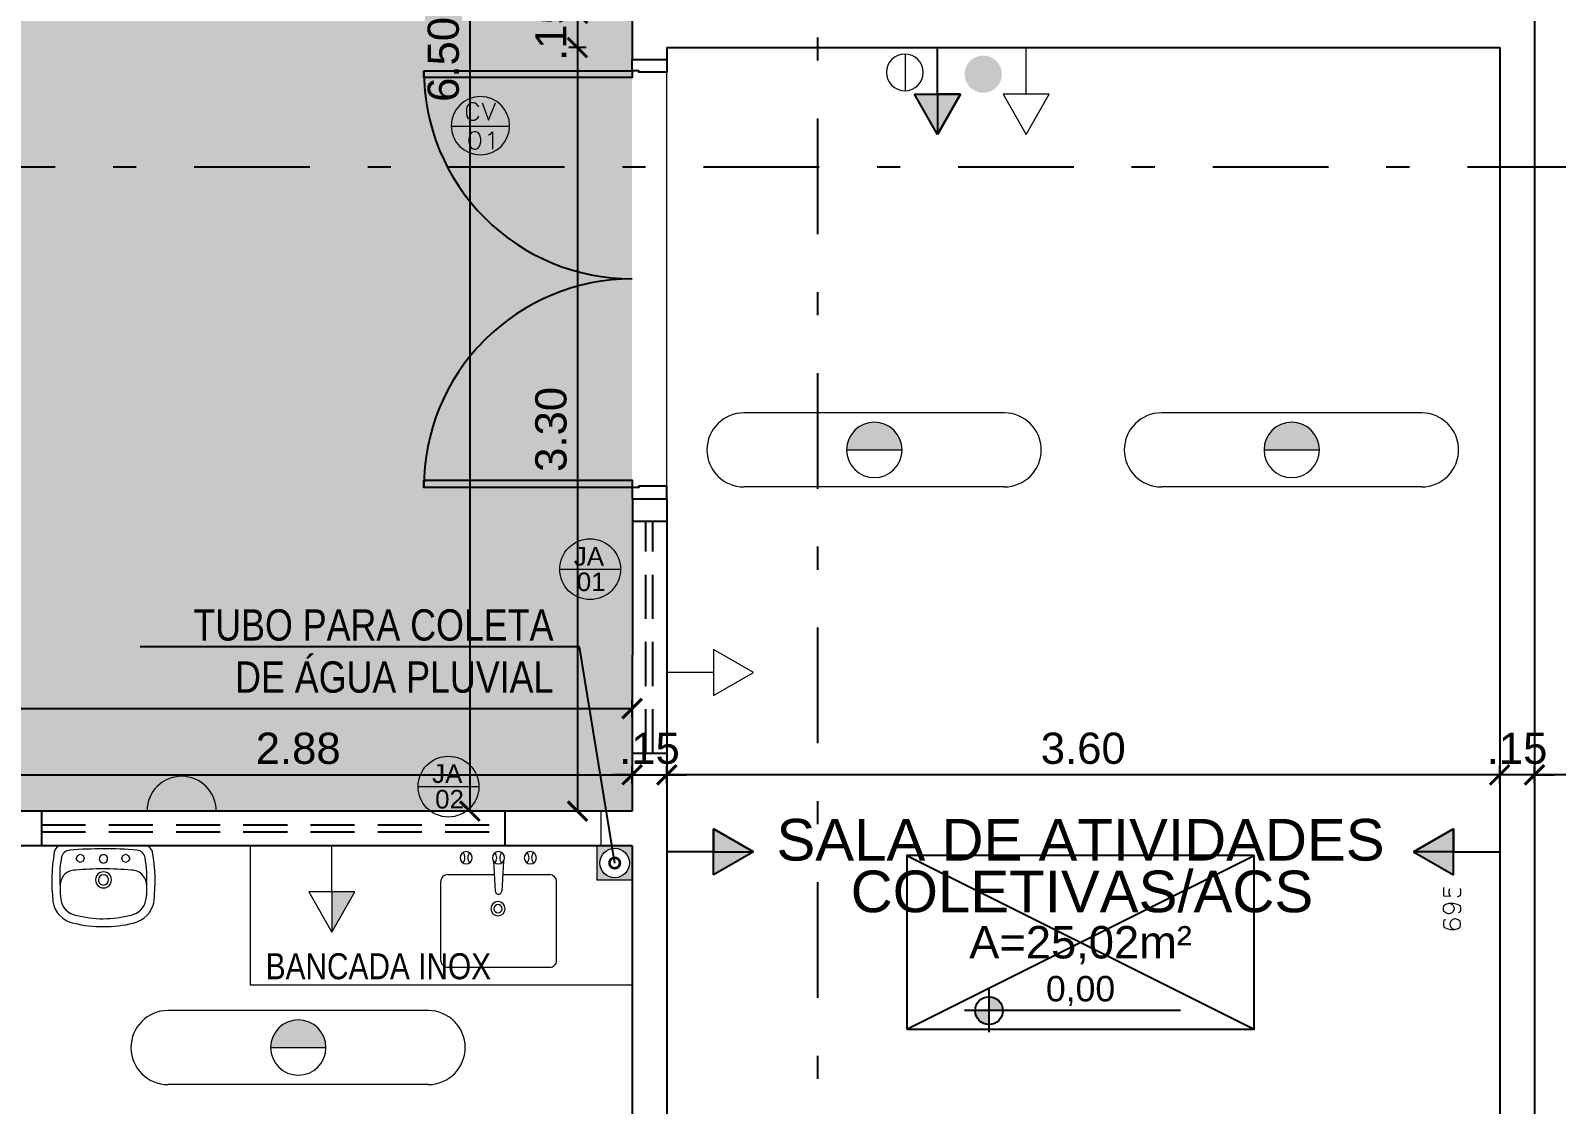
# Model space of a CAD drawing. Header units: inches. Extents: x 44782 to 44933, y 6798 to 6838.
# Drawn here: x 44802.61 to 44809.21, y 6823.21 to 6827.86 of the extents above; entities that cross this region are included whole.
import ezdxf
from ezdxf import colors
from ezdxf.entities.mleader import LeaderData, LeaderLine
from ezdxf.enums import TextEntityAlignment as Align
from ezdxf.math import Vec2, Vec3

# ---------------------------------------------------------------- set-up
doc = ezdxf.new("R2010")
doc.units = ezdxf.units.IN
doc.header["$MEASUREMENT"] = 0
doc.linetypes.add('DASHDOT', pattern=[1, 0.5, -0.25, 0, -0.25])
doc.linetypes.add('HIDDEN', pattern=[9.525, 6.35, -3.175])
doc.layers.get('Defpoints').update_dxf_attribs({"color": 250})
for name, color, linetype, lineweight in [('at_Entity', 7, 'Continuous', 9), ('at_Text', 7, 'Continuous', 9), ('at_Text @ 75', 7, 'Continuous', 9)]:
    doc.layers.add(name, color=color, linetype=linetype, lineweight=lineweight)
for name, color, linetype in [('BASCULANTE', 1, 'Continuous'), ('H. PAVER CINZA 1', 252, 'Continuous'), ('LAMPADAS', 5, 'Continuous'), ('Layout_Equipamentos', 7, 'Continuous'), ('linha de corte', 1, 'Continuous'), ('LOUÇAS', 7, 'Continuous'), ('PAREDES', 4, 'Continuous'), ('ponto de lógica', 7, 'Continuous'), ('PONTO DENTISTA', 7, 'Continuous'), ('PORTAS', 2, 'Continuous'), ('TEXTO01', 7, 'Continuous'), ('TEXTO02', 3, 'Continuous'), ('TEXTO03', 2, 'Continuous'), ('TUBO DE COLETA', 7, 'Continuous')]:
    doc.layers.add(name, color=color, linetype=linetype)
doc.layers.add('TOMADAS', color=150, linetype='Continuous', true_color=0x007fff)
doc.styles.add('0.15 - Texto Mínimo', font='ARIALN.TTF', dxfattribs={"height": 0.0015})
doc.styles.add('ARIAL', font='ARIALN.TTF', dxfattribs={"height": 0.18})
doc.styles.add('Fonte 02', font='ARIALUNI.TTF')
doc.styles.add('FONTE01', font='swissi.ttf')
doc.styles.add('Fonte02', font='arial.ttf')
doc.styles.add('TEXTO1', font='swissko.ttf', dxfattribs={"width": 0.6, "height": 0.1})
doc.dimstyles.new('Esc 1-75', dxfattribs={"dimscale": 0.75, "dimtxt": 0.18, "dimasz": 0.1125, "dimexe": 0.05, "dimexo": 0.05, "dimgap": 0.06, "dimtad": 1, "dimzin": 4, "dimdsep": 46, "dimtxsty": 'Fonte 02', "dimblk": 'ARCHTICK', "dimcen": 0, "dimclrd": 250, "dimclre": 250, "dimadec": 0, "dimazin": 1, "dimtfac": 1, "dimtix": 1, "dimtmove": 1, "dimatfit": 3, "dimldrblk": 'ARCHTICK', "dimfxl": 0, "dimarcsym": 0})

# ---------------------------------------------------------------- blocks, each defined once
blk = doc.blocks.new('A$C2B7D2525')
at = {"layer": 'at_Entity', "true_color": 0x007fff}
h = blk.add_hatch(color=150, dxfattribs=at)
h.dxf.hatch_style = 1
h.paths.add_polyline_path([(0.723, 0.2795, 0.414214), (0.6034, 0.1599, 0.002212), (0.6034, 0.1588), (0.8427, 0.1588, 0.002212), (0.8427, 0.1599, 0.414214)])
at = {"layer": 'at_Entity', "color": 150, "true_color": 0x007fff}
for p, q in [((1.2852, 0.3197), (0.1609, 0.3197)), ((0.7241, 0.1588), (0.6034, 0.1588)), ((0.8427, 0.1588), (0.6034, 0.1588)), ((0.8427, 0.1588), (0.7241, 0.1588)), ((0.8427, 0.1588), (0.7241, 0.1588)), ((1.2852, 0), (0.1609, 0))]:
    blk.add_line(p, q, dxfattribs=at)
for centre, radius, start, end in [((0.1599, 0.1599), 0.1599, 90, 180), ((0.723, 0.1599), 0.1196, 90, 180), ((0.723, 0.1599), 0.1196, 360, 90), ((1.2841, 0.1599), 0.1599, 0.00268, 90), ((0.1599, 0.1599), 0.1599, 180, 270), ((0.723, 0.1599), 0.1196, 180, 270), ((0.723, 0.1599), 0.1196, 270, 0), ((1.2841, 0.1599), 0.1599, 270.00537, 0.00268)]:
    blk.add_arc(centre, radius, start, end, dxfattribs=at)
blk = doc.blocks.new('Leg_Ambiente05_50')
at = {"layer": 'TEXTO01', "linetype": 'Continuous', "ltscale": 0.0001}
h = blk.add_hatch(color=256, dxfattribs=at)
h.paths.add_polyline_path([(-0.2635, -0.157), (-0.2635, -0.1969), (-0.2235, -0.1969, 0.414214)])
h.paths.add_polyline_path([(-0.2635, -0.1969), (-0.3034, -0.1969, 0.414214), (-0.2635, -0.2368)])
at = {"layer": 'Defpoints'}
for p, q in [((-0.5, -0.25), (0.5, 0.25)), ((-0.5, 0.25), (0.5, -0.25))]:
    blk.add_line(p, q, dxfattribs=at)
blk.add_lwpolyline([(-0.5, -0.25), (0.5, -0.25), (0.5, 0.25), (-0.5, 0.25)], close=True, dxfattribs=at)
at = {"layer": 'TEXTO01', "linetype": 'Continuous', "ltscale": 0.0001}
for p, q in [((-0.2635, -0.2589), (-0.2635, -0.1349)), ((0.2874, -0.1969), (-0.3344, -0.1969))]:
    blk.add_line(p, q, dxfattribs=at)
blk.add_circle((-0.2635, -0.1969), 0.0399, dxfattribs=at)
at = {"layer": 'TEXTO01', "style": 'FONTE01'}
blk.add_attdef('NÍVEL', text='', height=0.08, dxfattribs=at).set_placement((0, -0.1338), align=Align.MIDDLE_CENTER)
at = {"layer": 'TEXTO02', "style": 'Fonte02'}
blk.add_attdef('ÁREA', text='', height=0.1, dxfattribs=at).set_placement((0, 0.0311), align=Align.MIDDLE_CENTER)
at = {"layer": 'TEXTO03', "style": 'Fonte02'}
for tag, p in [('AMB1', (0.0037, 0.5301)), ('AMB1', (0, 0.3711)), ('AMB2', (0, 0.2036))]:
    blk.add_attdef(tag, text='', height=0.12, dxfattribs=at).set_placement(p, align=Align.MIDDLE_CENTER)
blk = doc.blocks.new('A$C451A73E5')
at = {"layer": 'PORTAS'}
for points in [[(0, 1.8505), (0.8998, 1.8505), (0.8998, 1.8208), (0, 1.8208)], [(0, 0.0805), (0.8998, 0.0805), (0.8998, 0.0487), (0, 0.0487)]]:
    blk.add_lwpolyline(points, close=True, dxfattribs=at)
for points in [[(0.8998, 1.8505), (0.8998, 1.8992), (1.0502, 1.8992), (1.0502, 1.8441), (0.9295, 1.8441), (0.9295, 1.8505), (0.8998, 1.8505)], [(0.8998, 0.0487), (0.8998, 0), (1.0502, 0), (1.0502, 0.055), (0.9295, 0.055), (0.9295, 0.0487), (0.8998, 0.0487)]]:
    blk.add_lwpolyline(points, dxfattribs=at)
for centre, start, end in [((0.8998, 1.8505), 179.99997, 270.00008), ((0.8998, 0.0508), 89.99992, 180.00003)]:
    blk.add_arc(centre, 0.8998, start, end, dxfattribs=at)
blk = doc.blocks.new('A$C3E1E0E25')
at = {"linetype": 'HIDDEN'}
h = blk.add_hatch(color=7, dxfattribs=at)
h.dxf.hatch_style = 1
h.paths.add_polyline_path([(0.1503, 0.1482), (0, 0.1482), (0, 0), (0.1503, 0)])
h.paths.add_polyline_path([(0.0116, 0.0741, -1), (0.1388, 0.0741, -1)], flags=16)
at = {"layer": 'at_Entity'}
blk.add_lwpolyline([(0, 0.1482), (0.1503, 0.1482), (0.1503, 0), (0, 0)], close=True, dxfattribs=at)
blk.add_circle((0.0752, 0.0741), 0.0636, dxfattribs=at)
blk = doc.blocks.new('_DotSmall')
at = {"color": 0, "linetype": 'ByBlock', "const_width": 0.5}
blk.add_lwpolyline([(-0.0625, 0, 1), (0.0625, 0, 1)], format="xyb", close=True, dxfattribs=at)
blk = doc.blocks.new('new block12')
at = {"layer": 'at_Entity', "color": 0}
for p, q in [((-0.1079, 0.0656), (-0.0973, 0.0719)), ((-0.0973, 0.0719), (-0.0846, 0.0656)), ((0.0868, 0.0656), (0.0995, 0.0719)), ((0.0995, 0.0719), (0.11, 0.0656)), ((-0.1904, 0), (0, 0)), ((-0.1143, 0.055), (-0.1079, 0.0656)), ((-0.1079, 0.0423), (-0.1143, 0.055)), ((-0.0973, 0.036), (-0.1079, 0.0423)), ((-0.0846, 0.0423), (-0.0973, 0.036)), ((-0.0846, 0.0656), (-0.0804, 0.055)), ((-0.0804, 0.055), (-0.0846, 0.0423)), ((-0.0635, 0), (0.1248, 0)), ((0, 0), (0.1926, 0)), ((0.0825, 0.055), (0.0868, 0.0656)), ((0.0868, 0.0423), (0.0825, 0.055)), ((0.0995, 0.036), (0.0868, 0.0423)), ((0.11, 0.0423), (0.0995, 0.036)), ((0.11, 0.0656), (0.1164, 0.055)), ((0.1164, 0.055), (0.11, 0.0423))]:
    blk.add_line(p, q, dxfattribs=at)
for centre, radius, start, end in [((-0.1037, 0.2192), 0.1175, 102.51398, 169.94425), ((-0.0119, -0.1249), 0.4735, 88.69805, 104.42194), ((0.0099, -0.1255), 0.4741, 75.63679, 91.34148), ((0.1075, 0.2249), 0.1107, 7.71962, 79.59246), ((-0.1021, 0.2163), 0.0847, 102.94607, 167.28087), ((0.0138, -0.2613), 0.5766, 91.35244, 103.5038), ((-0.0133, -0.2572), 0.5725, 76.4579, 88.69664), ((0.1052, 0.222), 0.0784, 8.41938, 78.38368), ((0.5296, 0.1532), 0.7539, 173.41338, 189.69292), ((0.1228, 0.188), 0.311, 171.32208, 181.82646), ((-0.1329, 0.1882), 0.3189, 357.99462, 8.16964), ((-0.5309, 0.1535), 0.7531, 350.27914, 6.57653), ((0.4249, 0.1494), 0.6136, 177.32306, 189.24154), ((-0.1166, 0.1739), 0.0716, 176.60246, 219.59969), ((-0.0011, 0.1471), 0.0349, 150.00315, 209.99685), ((-0.0011, 0.1471), 0.0349, 90, 149.99293), ((-0.0011, 0.1471), 0.0222, 90, 180), ((-0.0011, 0.1471), 0.0222, 180, 270), ((-0.0011, 0.1471), 0.0349, 29.99676, 89.99928), ((-0.0011, 0.1471), 0.0222, 360, 90), ((-0.0011, 0.1471), 0.0222, 270.00968, 360), ((-0.0011, 0.1471), 0.0349, 330.00315, 29.99685), ((0.1078, 0.1732), 0.0781, 324.65246, 2.83944), ((-0.2623, 0.1317), 0.4504, 349.78202, 5.79718), ((-0.1209, 0.1714), 0.0667, 220.34381, 269.44866), ((0.0021, 1.5743), 1.4748, 265.18956, 269.93912), ((-0.0011, 0.1471), 0.0349, 209.99676, 269.99928), ((-0.0011, 0.0561), 0.018, 90, 150.03984), ((-0.0011, 0.1471), 0.0349, 270, 329.99293), ((-0.001, 0.0561), 0.018, 30.01908, 90.03665), ((-0.001, 1.4521), 1.3526, 270.02076, 275.09507), ((0.1226, 0.1679), 0.0631, 266.77318, 320.7547), ((-0.1647, 0.0446), 0.0522, 200.54167, 238.93005), ((-0.1427, 0.0567), 0.0385, 188.75581, 265.61268), ((-0.0074, 1.7284), 1.7156, 265.3753, 270.21026), ((-0.0011, 0.0561), 0.018, 150.01278, 209.98722), ((-0.0011, 0.0561), 0.018, 210.01908, 270.03665), ((-0.0011, 0.0561), 0.018, 270, 330.03984), ((-0.0011, 1.8918), 1.879, 270, 274.41438), ((-0.0011, 0.0561), 0.018, 330.01278, 29.98722), ((0.1414, 0.0585), 0.0402, 273.11398, 350.39284), ((0.1736, 0.034), 0.0386, 297.86727, 348.56925)]:
    blk.add_arc(centre, radius, start, end, dxfattribs=at)
blk = doc.blocks.new('A$C334228FE')
at = {"layer": 'at_Entity', "color": 7}
for p, q in [((0, 0.47), (0, 0.0296)), ((0.0296, 0.4997), (0.3705, 0.4997)), ((0.4002, 0.47), (0.4002, 0.2689)), ((0.4588, 0.2731), (0.3282, 0.2647)), ((0.4588, 0.2287), (0.3282, 0.2371)), ((0.4002, 0.2329), (0.4002, 0.0296)), ((0.0296, 0), (0.3705, 0))]:
    blk.add_line(p, q, dxfattribs=at)
for centre, radius, start, end in [((0.0289, 0.4708), 0.0289, 88.51591, 181.48409), ((0.3713, 0.4708), 0.0289, 358.51591, 91.48409), ((0.4732, 0.3906), 0.0265, 90, 180), ((0.4732, 0.4309), 0.0349, 228.99356, 311.00644), ((0.4732, 0.3906), 0.0265, 360, 90), ((0.4732, 0.3906), 0.0265, 180, 270), ((0.4732, 0.3483), 0.0349, 48.79028, 131.20972), ((0.4732, 0.3906), 0.0265, 270, 0), ((0.253, 0.253), 0.0307, 90, 180), ((0.253, 0.253), 0.018, 90, 180), ((0.253, 0.253), 0.0307, 360, 90), ((0.253, 0.253), 0.018, 360, 90), ((0.3292, 0.2509), 0.0138, 90.69216, 150.70662), ((0.4732, 0.2509), 0.0265, 90, 180), ((0.4732, 0.2932), 0.0349, 231.42735, 308.57265), ((0.4732, 0.2509), 0.0265, 360, 90), ((0.253, 0.253), 0.0307, 180, 270), ((0.253, 0.253), 0.018, 180, 270), ((0.253, 0.253), 0.018, 270, 0), ((0.253, 0.253), 0.0307, 270, 0), ((0.3292, 0.2509), 0.0138, 150.70689, 210.72114), ((0.3292, 0.2509), 0.0138, 210.72149, 270.73606), ((0.4732, 0.2509), 0.0265, 180, 270), ((0.4732, 0.2107), 0.0349, 49.53178, 130.46822), ((0.4732, 0.2509), 0.0265, 270, 0), ((0.4732, 0.1133), 0.0265, 90, 180), ((0.4732, 0.1133), 0.0265, 360, 90), ((0.4732, 0.1133), 0.0265, 180, 270), ((0.4732, 0.073), 0.0349, 48.69146, 131.30854), ((0.4732, 0.1535), 0.0349, 228.8837, 311.1163), ((0.4732, 0.1133), 0.0265, 270, 0), ((0.0289, 0.0289), 0.0289, 178.51591, 271.48409), ((0.3695, 0.0307), 0.0307, 270.00551, 0)]:
    blk.add_arc(centre, radius, start, end, dxfattribs=at)
blk = doc.blocks.new('A$C1ECA369E')
at = {"layer": 'at_Entity', "true_color": 0x007fff}
h = blk.add_hatch(color=150, dxfattribs=at)
h.dxf.hatch_style = 1
h.paths.add_polyline_path([(0.1736, 0), (0.1736, 0.0995), (0, 0.0995)])
at = {"layer": 'at_Entity', "color": 150, "true_color": 0x007fff}
for p, q in [((0.1736, 0.199), (0, 0.0995)), ((0.1736, 0), (0.1736, 0.199)), ((0, 0.0995), (0.1736, 0)), ((0.1736, 0.0995), (0, 0.0995)), ((0.1736, 0.0995), (0.3748, 0.0995))]:
    blk.add_line(p, q, dxfattribs=at)
blk = doc.blocks.new('A$C319404A0')
at = {"layer": 'TOMADAS'}
h = blk.add_hatch(color=256, dxfattribs=at)
h.dxf.hatch_style = 1
h.paths.add_polyline_path([(0.3748, 0.0995), (0.2011, 0.199), (0.2011, 0.0995)])
h.paths.add_polyline_path([(0.3748, 0.0995), (0.2011, 0.0995), (0.2011, 0)])
for p, q in [((0.2011, 0.199), (0.2011, 0.0995)), ((0.3748, 0.0995), (0.2011, 0.199)), ((0.2011, 0), (0.2011, 0.199)), ((0.2011, 0.199), (0.3748, 0.0995)), ((0.2011, 0.0995), (0, 0.0995)), ((0.2011, 0.0995), (0.3748, 0.0995)), ((0.3748, 0.0995), (0.2011, 0)), ((0.2011, 0), (0.2011, 0.0995)), ((0.2011, 0), (0.2011, 0.0995)), ((0.3748, 0.0995), (0.2011, 0))]:
    blk.add_line(p, q, dxfattribs=at)
blk = doc.blocks.new('A$C4BC3063A')
at = {"layer": 'at_Entity', "color": 150, "true_color": 0x007fff}
for p, q in [((0.2011, 0), (0.2011, 0.199)), ((0.2011, 0.199), (0.3748, 0.0995)), ((0.2011, 0.0995), (0, 0.0995)), ((0.3748, 0.0995), (0.2011, 0))]:
    blk.add_line(p, q, dxfattribs=at)
blk = doc.blocks.new('_ARCHTICK')
at = {"color": 0, "linetype": 'ByBlock', "const_width": 0.15}
blk.add_lwpolyline([(-0.5, -0.5), (0.5, 0.5)], dxfattribs=at)
blk = doc.blocks.new('*D80')
at = {"layer": 'at_Text', "color": 250, "lineweight": -2, "transparency": 16777216}
for p, q in [((44802.3283, 6824.6013), (44802.3283, 6824.6763)), ((44805.2127, 6824.6013), (44805.2127, 6824.6763)), ((44802.3283, 6824.6388), (44805.2127, 6824.6388))]:
    blk.add_line(p, q, dxfattribs=at)
at = {"layer": 'Defpoints', "color": 0, "transparency": 16777216}
for p in [(44805.2127, 6824.6388), (44802.3283, 6824.3319), (44805.2127, 6824.3319)]:
    blk.add_point(p, dxfattribs=at)
at = {"layer": 'at_Text', "color": 250, "lineweight": -2, "transparency": 16777216, "xscale": 0.084375, "yscale": 0.084375, "zscale": 0.084375, "rotation": 180}
blk.add_blockref('_ARCHTICK', (44802.3283, 6824.6388), dxfattribs=at)
at = {"layer": 'at_Text', "color": 250, "lineweight": -2, "transparency": 16777216, "xscale": 0.084375, "yscale": 0.084375, "zscale": 0.084375}
blk.add_blockref('_ARCHTICK', (44805.2127, 6824.6388), dxfattribs=at)
at = {"layer": 'at_Text', "color": 0, "transparency": 16777216, "insert": (44803.7705, 6824.7528), "char_height": 0.135, "attachment_point": 5, "style": 'Fonte 02'}
blk.add_mtext('2.88', dxfattribs=at)
blk = doc.blocks.new('*D81')
at = {"layer": 'at_Text', "color": 250, "lineweight": -2, "transparency": 16777216}
for p, q in [((44805.2127, 6824.6013), (44805.2127, 6824.6763)), ((44805.3629, 6824.6013), (44805.3629, 6824.6763)), ((44805.2127, 6824.6388), (44805.1283, 6824.6388)), ((44805.2127, 6824.6388), (44805.3629, 6824.6388)), ((44805.3629, 6824.6388), (44805.4473, 6824.6388))]:
    blk.add_line(p, q, dxfattribs=at)
at = {"layer": 'Defpoints', "color": 0, "transparency": 16777216}
for p in [(44805.3629, 6824.6388), (44805.2127, 6824.3319), (44805.3629, 6824.3319)]:
    blk.add_point(p, dxfattribs=at)
at = {"layer": 'at_Text', "color": 250, "lineweight": -2, "transparency": 16777216, "xscale": 0.084375, "yscale": 0.084375, "zscale": 0.084375}
blk.add_blockref('_ARCHTICK', (44805.2127, 6824.6388), dxfattribs=at)
at = {"layer": 'at_Text', "color": 250, "lineweight": -2, "transparency": 16777216, "xscale": 0.084375, "yscale": 0.084375, "zscale": 0.084375, "rotation": 180}
blk.add_blockref('_ARCHTICK', (44805.3629, 6824.6388), dxfattribs=at)
at = {"layer": 'at_Text', "color": 0, "transparency": 16777216, "insert": (44805.2878, 6824.7528), "char_height": 0.135, "attachment_point": 5, "style": 'Fonte 02'}
blk.add_mtext('.15', dxfattribs=at)
blk = doc.blocks.new('*D82')
at = {"layer": 'at_Text', "color": 250, "lineweight": -2, "transparency": 16777216}
for p, q in [((44793.8156, 6824.8877), (44793.8156, 6824.9627)), ((44793.8156, 6824.9252), (44805.2127, 6824.9252)), ((44805.2127, 6824.8877), (44805.2127, 6824.9627))]:
    blk.add_line(p, q, dxfattribs=at)
at = {"layer": 'Defpoints', "color": 0, "transparency": 16777216}
for p in [(44805.2127, 6824.9252), (44793.8156, 6824.4821), (44805.2127, 6824.4821)]:
    blk.add_point(p, dxfattribs=at)
at = {"layer": 'at_Text', "color": 250, "lineweight": -2, "transparency": 16777216, "xscale": 0.084375, "yscale": 0.084375, "zscale": 0.084375, "rotation": 180}
blk.add_blockref('_ARCHTICK', (44793.8156, 6824.9252), dxfattribs=at)
at = {"layer": 'at_Text', "color": 250, "lineweight": -2, "transparency": 16777216, "xscale": 0.084375, "yscale": 0.084375, "zscale": 0.084375}
blk.add_blockref('_ARCHTICK', (44805.2127, 6824.9252), dxfattribs=at)
at = {"layer": 'at_Text', "color": 0, "transparency": 16777216, "insert": (44799.5141, 6825.0392), "char_height": 0.135, "attachment_point": 5, "style": 'Fonte 02'}
blk.add_mtext('11.40', dxfattribs=at)
blk = doc.blocks.new('*D163')
at = {"layer": 'at_Text', "color": 250, "lineweight": -2, "transparency": 16777216}
for p, q in [((44809.1105, 6824.6013), (44809.1105, 6824.6763)), ((44810.3103, 6824.6013), (44810.3103, 6824.6763)), ((44810.3103, 6824.6388), (44809.1105, 6824.6388))]:
    blk.add_line(p, q, dxfattribs=at)
at = {"layer": 'Defpoints', "color": 0, "transparency": 16777216}
for p in [(44809.1105, 6824.6388), (44809.1105, 6824.4552), (44810.3103, 6824.4552)]:
    blk.add_point(p, dxfattribs=at)
at = {"layer": 'at_Text', "color": 250, "lineweight": -2, "transparency": 16777216, "xscale": 0.084375, "yscale": 0.084375, "zscale": 0.084375, "rotation": 180}
blk.add_blockref('_ARCHTICK', (44809.1105, 6824.6388), dxfattribs=at)
at = {"layer": 'at_Text', "color": 250, "lineweight": -2, "transparency": 16777216, "xscale": 0.084375, "yscale": 0.084375, "zscale": 0.084375}
blk.add_blockref('_ARCHTICK', (44810.3103, 6824.6388), dxfattribs=at)
at = {"layer": 'at_Text', "color": 0, "transparency": 16777216, "insert": (44809.7104, 6824.7528), "char_height": 0.135, "attachment_point": 5, "style": 'Fonte 02'}
blk.add_mtext('1.20', dxfattribs=at)
blk = doc.blocks.new('*D164')
at = {"layer": 'at_Text', "color": 250, "lineweight": -2, "transparency": 16777216}
for p, q in [((44808.9602, 6824.6013), (44808.9602, 6824.6763)), ((44809.1105, 6824.6013), (44809.1105, 6824.6763)), ((44808.9602, 6824.6388), (44808.8758, 6824.6388)), ((44809.1105, 6824.6388), (44808.9602, 6824.6388)), ((44809.1105, 6824.6388), (44809.1949, 6824.6388))]:
    blk.add_line(p, q, dxfattribs=at)
at = {"layer": 'Defpoints', "color": 0, "transparency": 16777216}
for p in [(44808.9602, 6824.6388), (44808.9602, 6824.4552), (44809.1105, 6824.4552)]:
    blk.add_point(p, dxfattribs=at)
at = {"layer": 'at_Text', "color": 250, "lineweight": -2, "transparency": 16777216, "xscale": 0.084375, "yscale": 0.084375, "zscale": 0.084375}
blk.add_blockref('_ARCHTICK', (44808.9602, 6824.6388), dxfattribs=at)
at = {"layer": 'at_Text', "color": 250, "lineweight": -2, "transparency": 16777216, "xscale": 0.084375, "yscale": 0.084375, "zscale": 0.084375, "rotation": 180}
blk.add_blockref('_ARCHTICK', (44809.1105, 6824.6388), dxfattribs=at)
at = {"layer": 'at_Text', "color": 0, "transparency": 16777216, "insert": (44809.0353, 6824.7528), "char_height": 0.135, "attachment_point": 5, "style": 'Fonte 02'}
blk.add_mtext('.15', dxfattribs=at)
blk = doc.blocks.new('*D165')
at = {"layer": 'at_Text', "color": 250, "lineweight": -2, "transparency": 16777216}
for p, q in [((44805.3629, 6824.6013), (44805.3629, 6824.6763)), ((44808.9602, 6824.6013), (44808.9602, 6824.6763)), ((44808.9602, 6824.6388), (44805.3629, 6824.6388))]:
    blk.add_line(p, q, dxfattribs=at)
at = {"layer": 'Defpoints', "color": 0, "transparency": 16777216}
for p in [(44805.3629, 6824.6388), (44808.9602, 6824.4552), (44805.3629, 6820.805)]:
    blk.add_point(p, dxfattribs=at)
at = {"layer": 'at_Text', "color": 250, "lineweight": -2, "transparency": 16777216, "xscale": 0.084375, "yscale": 0.084375, "zscale": 0.084375, "rotation": 180}
blk.add_blockref('_ARCHTICK', (44805.3629, 6824.6388), dxfattribs=at)
at = {"layer": 'at_Text', "color": 250, "lineweight": -2, "transparency": 16777216, "xscale": 0.084375, "yscale": 0.084375, "zscale": 0.084375}
blk.add_blockref('_ARCHTICK', (44808.9602, 6824.6388), dxfattribs=at)
at = {"layer": 'at_Text', "color": 0, "transparency": 16777216, "insert": (44807.1616, 6824.7528), "char_height": 0.135, "attachment_point": 5, "style": 'Fonte 02'}
blk.add_mtext('3.60', dxfattribs=at)
blk = doc.blocks.new('*D193')
at = {"layer": 'at_Text', "color": 250, "lineweight": -2, "transparency": 16777216}
for p, q in [((44804.9768, 6827.9292), (44804.9768, 6828.0136)), ((44805.0143, 6827.9292), (44804.9393, 6827.9292)), ((44804.9768, 6827.9292), (44804.9768, 6827.7811)), ((44805.0143, 6827.7811), (44804.9393, 6827.7811)), ((44804.9768, 6827.7811), (44804.9768, 6827.6967))]:
    blk.add_line(p, q, dxfattribs=at)
at = {"layer": 'Defpoints', "color": 0, "transparency": 16777216}
for p in [(44805.3629, 6827.9292), (44804.9768, 6827.7811), (44805.3629, 6827.7811)]:
    blk.add_point(p, dxfattribs=at)
at = {"layer": 'at_Text', "color": 250, "lineweight": -2, "transparency": 16777216, "xscale": 0.084375, "yscale": 0.084375, "zscale": 0.084375}
for p, rotation in [((44804.9768, 6827.9292), 270), ((44804.9768, 6827.7811), 90)]:
    blk.add_blockref('_ARCHTICK', p, dxfattribs=dict(at, rotation=rotation))
at = {"layer": 'at_Text', "color": 0, "transparency": 16777216, "insert": (44804.8628, 6827.8552), "char_height": 0.135, "attachment_point": 5, "rotation": 90, "style": 'Fonte 02'}
blk.add_mtext('.15', dxfattribs=at)
blk = doc.blocks.new('*D194')
at = {"layer": 'at_Text', "color": 250, "lineweight": -2, "transparency": 16777216}
for p, q in [((44805.0143, 6827.7811), (44804.9393, 6827.7811)), ((44804.9768, 6827.7811), (44804.9768, 6824.4821)), ((44805.0143, 6824.4821), (44804.9393, 6824.4821))]:
    blk.add_line(p, q, dxfattribs=at)
at = {"layer": 'Defpoints', "color": 0, "transparency": 16777216}
for p in [(44805.3629, 6827.7811), (44804.9768, 6824.4821), (44805.2127, 6824.4821)]:
    blk.add_point(p, dxfattribs=at)
at = {"layer": 'at_Text', "color": 250, "lineweight": -2, "transparency": 16777216, "xscale": 0.084375, "yscale": 0.084375, "zscale": 0.084375}
for p, rotation in [((44804.9768, 6827.7811), 90), ((44804.9768, 6824.4821), 270)]:
    blk.add_blockref('_ARCHTICK', p, dxfattribs=dict(at, rotation=rotation))
at = {"layer": 'at_Text', "color": 0, "transparency": 16777216, "insert": (44804.8628, 6826.1316), "char_height": 0.135, "attachment_point": 5, "rotation": 90, "style": 'Fonte 02'}
blk.add_mtext('3.30', dxfattribs=at)
blk = doc.blocks.new('*D198')
at = {"layer": 'at_Text', "color": 250, "lineweight": -2, "transparency": 16777216}
for p, q in [((44804.5119, 6830.9785), (44804.4744, 6830.9785)), ((44804.5119, 6830.9785), (44804.5119, 6824.4821)), ((44804.5494, 6824.4821), (44804.4744, 6824.4821))]:
    blk.add_line(p, q, dxfattribs=at)
at = {"layer": 'Defpoints', "color": 0, "transparency": 16777216}
for p in [(44804.5119, 6830.9785), (44804.5119, 6824.4821), (44804.6625, 6824.4821)]:
    blk.add_point(p, dxfattribs=at)
at = {"layer": 'at_Text', "color": 250, "lineweight": -2, "transparency": 16777216, "xscale": 0.084375, "yscale": 0.084375, "zscale": 0.084375}
for p, rotation in [((44804.5119, 6830.9785), 90), ((44804.5119, 6824.4821), 270)]:
    blk.add_blockref('_ARCHTICK', p, dxfattribs=dict(at, rotation=rotation))
at = {"layer": 'at_Text', "color": 0, "transparency": 16777216, "insert": (44804.3979, 6827.7303), "char_height": 0.135, "attachment_point": 5, "rotation": 90, "style": 'Fonte 02'}
blk.add_mtext('6.50', dxfattribs=at)

msp = doc.modelspace()

# ---------------------------------------------------------------- hatches: boundary and pattern name
at = {"layer": 'H. PAVER CINZA 1'}
for points in [[(44814.2102, 6836.2284), (44804.7133, 6836.2284), (44804.7133, 6830.4791), (44804.7133, 6825.0302), (44793.3162, 6825.0302), (44793.3162, 6816.0327), (44793.8156, 6816.0327), (44793.8156, 6815.8824), (44793.3162, 6815.8824), (44793.3162, 6814.3843), (44804.5631, 6814.3843), (44804.5631, 6809.4856), (44805.0625, 6809.4856), (44805.0625, 6813.3834), (44806.713, 6813.3834), (44806.713, 6814.8837), (44793.8156, 6814.8837), (44793.8156, 6818.682), (44795.3645, 6818.682), (44795.3645, 6820.6817), (44793.8156, 6820.6817), (44793.8156, 6824.4821), (44805.2127, 6824.4821), (44805.2127, 6830.9785), (44805.2127, 6834.8784), (44813.7108, 6834.8784), (44813.7108, 6826.431), (44810.8605, 6826.431), (44810.8605, 6824.4821), (44826.9553, 6824.4821), (44826.9553, 6818.682), (44826.9553, 6815.4233), (44827.4568, 6815.4233), (44827.4568, 6825.0302), (44814.2102, 6825.0302)], [(44804.7133, 6829.3301), (44802.5888, 6829.3301), (44802.5888, 6829.1301), (44802.1888, 6829.1301), (44802.1888, 6829.0793), (44800.6886, 6829.0793), (44800.6886, 6829.1301), (44800.2886, 6829.1301), (44800.2886, 6829.3301), (44798.2149, 6829.3301), (44798.2149, 6825.0302), (44804.7133, 6825.0302)]]:
    msp.add_hatch(color=256, dxfattribs=at).paths.add_polyline_path(points)
at = {"layer": 'ponto de lógica'}
h = msp.add_hatch(color=256, dxfattribs=at)
h.dxf.hatch_style = 1
h.paths.add_polyline_path([(44806.6491, 6827.6663, 1), (44806.81, 6827.6663, 1)])

# ---------------------------------------------------------------- linework, layer by layer
at = {"layer": 'at_Entity', "color": 7}
for p, q in [((44806.3919, 6827.7536), (44806.3919, 6827.5927)), ((44805.3629, 6825.8301), (44805.3629, 6827.7303))]:
    msp.add_line(p, q, dxfattribs=at)
at = {"layer": 'at_Entity', "color": 0}
for p, q in [((44804.4996, 6827.525), (44804.4975, 6827.5145)), ((44804.4975, 6827.5145), (44804.4975, 6827.4975)), ((44804.4975, 6827.4975), (44804.4996, 6827.4848)), ((44804.5038, 6827.5314), (44804.4996, 6827.525)), ((44804.4996, 6827.4848), (44804.5038, 6827.4785)), ((44804.5102, 6827.5399), (44804.5038, 6827.5314)), ((44804.5186, 6827.542), (44804.5102, 6827.5399)), ((44804.5313, 6827.542), (44804.5186, 6827.542)), ((44804.5398, 6827.5399), (44804.5313, 6827.542)), ((44804.5461, 6827.5314), (44804.5398, 6827.5399)), ((44804.5504, 6827.525), (44804.5461, 6827.5314)), ((44804.5461, 6827.4785), (44804.5504, 6827.4848)), ((44804.5652, 6827.542), (44804.5927, 6827.4679)), ((44804.5927, 6827.4679), (44804.6223, 6827.542)), ((44804.434, 6827.4425), (44804.6837, 6827.4425)), ((44804.5038, 6827.4785), (44804.5102, 6827.4721)), ((44804.5102, 6827.4721), (44804.5186, 6827.4679)), ((44804.5186, 6827.415), (44804.5123, 6827.4044)), ((44804.5186, 6827.4679), (44804.5313, 6827.4679)), ((44804.5313, 6827.4171), (44804.5186, 6827.415)), ((44804.5313, 6827.4679), (44804.5398, 6827.4721)), ((44804.5377, 6827.4171), (44804.5313, 6827.4171)), ((44804.5483, 6827.415), (44804.5377, 6827.4171)), ((44804.5398, 6827.4721), (44804.5461, 6827.4785)), ((44804.5546, 6827.4044), (44804.5483, 6827.415)), ((44804.599, 6827.4065), (44804.6096, 6827.4171)), ((44804.6096, 6827.4171), (44804.6096, 6827.3431)), ((44804.5123, 6827.4044), (44804.5081, 6827.3854)), ((44804.5081, 6827.3854), (44804.5081, 6827.3748)), ((44804.5081, 6827.3748), (44804.5123, 6827.3579)), ((44804.5123, 6827.3579), (44804.5186, 6827.3473)), ((44804.5186, 6827.3473), (44804.5313, 6827.3431)), ((44804.5377, 6827.3431), (44804.5483, 6827.3473)), ((44804.5483, 6827.3473), (44804.5546, 6827.3579)), ((44804.5588, 6827.3854), (44804.5546, 6827.4044)), ((44804.5546, 6827.3579), (44804.5588, 6827.3748)), ((44804.5588, 6827.3748), (44804.5588, 6827.3854)), ((44804.5906, 6827.4044), (44804.599, 6827.4065)), ((44804.5313, 6827.3431), (44804.5377, 6827.3431)), ((44805.0794, 6824.3319), (44805.0794, 6824.4821)), ((44803.5627, 6824.3319), (44803.5627, 6823.7309)), ((44808.7169, 6824.152), (44808.7169, 6824.1161)), ((44808.7423, 6824.1372), (44808.7444, 6824.1478)), ((44808.7423, 6824.1266), (44808.7423, 6824.1372)), ((44808.7444, 6824.1161), (44808.7423, 6824.1266)), ((44808.7889, 6824.1478), (44808.791, 6824.1372)), ((44808.791, 6824.1266), (44808.7889, 6824.1161)), ((44808.791, 6824.1372), (44808.791, 6824.1266)), ((44808.7169, 6824.1161), (44808.7487, 6824.1139)), ((44808.7169, 6824.0632), (44808.719, 6824.0737)), ((44808.7169, 6824.0589), (44808.7169, 6824.0632)), ((44808.719, 6824.0484), (44808.7169, 6824.0589)), ((44808.719, 6824.0737), (44808.7275, 6824.0801)), ((44808.7275, 6824.0801), (44808.7423, 6824.0843)), ((44808.7423, 6824.0843), (44808.7529, 6824.0801)), ((44808.7423, 6824.0843), (44808.7592, 6824.0843)), ((44808.7487, 6824.1139), (44808.7444, 6824.1161)), ((44808.7529, 6824.0801), (44808.7592, 6824.0737)), ((44808.7592, 6824.0843), (44808.7762, 6824.0801)), ((44808.7592, 6824.0737), (44808.7635, 6824.0632)), ((44808.7635, 6824.0589), (44808.7592, 6824.0484)), ((44808.7635, 6824.0632), (44808.7635, 6824.0589)), ((44808.7846, 6824.1139), (44808.7762, 6824.1097)), ((44808.7762, 6824.0801), (44808.7889, 6824.0737)), ((44808.7889, 6824.1161), (44808.7846, 6824.1139)), ((44808.7889, 6824.0737), (44808.791, 6824.0632)), ((44808.791, 6824.0568), (44808.7889, 6824.0462)), ((44808.791, 6824.0632), (44808.791, 6824.0568)), ((44808.719, 6824.0103), (44808.7169, 6823.9997)), ((44808.7169, 6823.9997), (44808.7169, 6823.9912)), ((44808.7169, 6823.9912), (44808.719, 6823.9806)), ((44808.7275, 6824.042), (44808.719, 6824.0484)), ((44808.7275, 6824.0124), (44808.719, 6824.0103)), ((44808.7381, 6824.0378), (44808.7275, 6824.042)), ((44808.7423, 6824.0378), (44808.7381, 6824.0378)), ((44808.7529, 6824.042), (44808.7423, 6824.0378)), ((44808.7487, 6824.006), (44808.7444, 6823.9954)), ((44808.7444, 6823.9954), (44808.7444, 6823.9912)), ((44808.7444, 6823.9912), (44808.7487, 6823.9806)), ((44808.755, 6824.0124), (44808.7487, 6824.006)), ((44808.7592, 6824.0484), (44808.7529, 6824.042)), ((44808.7656, 6824.0166), (44808.755, 6824.0124)), ((44808.7698, 6824.0166), (44808.7656, 6824.0166)), ((44808.7804, 6824.0124), (44808.7698, 6824.0166)), ((44808.7889, 6824.0462), (44808.7804, 6824.042)), ((44808.7889, 6824.006), (44808.7804, 6824.0124)), ((44808.791, 6823.9954), (44808.7889, 6824.006)), ((44808.7889, 6823.9806), (44808.791, 6823.9912)), ((44808.791, 6823.9912), (44808.791, 6823.9954)), ((44808.719, 6823.9806), (44808.7317, 6823.9743)), ((44808.7317, 6823.9743), (44808.7487, 6823.9701)), ((44808.7487, 6823.9806), (44808.755, 6823.9743)), ((44808.7487, 6823.9701), (44808.7656, 6823.9701)), ((44808.755, 6823.9743), (44808.7656, 6823.9701)), ((44808.7656, 6823.9701), (44808.7804, 6823.9743)), ((44808.7804, 6823.9743), (44808.7889, 6823.9806)), ((44803.5627, 6823.7309), (44805.2127, 6823.7309))]:
    msp.add_line(p, q, dxfattribs=at)
at = {"layer": 'at_Entity', "color": 252, "true_color": 0x989898}
msp.add_line((44798.2149, 6824.4821), (44805.2127, 6824.4821), dxfattribs=at)
at = {"layer": 'at_Entity', "color": 150, "true_color": 0x007fff}
msp.add_line((44803.1178, 6824.4821), (44803.4162, 6824.4821), dxfattribs=at)
at = {"layer": 'at_Entity', "color": 7}
for start, end in [(90, 180), (360, 90), (180, 270), (270, 0)]:
    msp.add_arc((44806.3909, 6827.6742), 0.0794, start, end, dxfattribs=at)
at = {"layer": 'at_Entity', "color": 0}
for start, end in [(90, 180), (360, 90), (180, 270), (270, 0)]:
    msp.add_arc((44804.5578, 6827.4436), 0.1259, start, end, dxfattribs=at)
at = {"layer": 'at_Entity', "color": 150, "true_color": 0x007fff}
for start, end in [(90, 180), (360, 90)]:
    msp.add_arc((44803.267, 6824.4832), 0.1492, start, end, dxfattribs=at)
at = {"layer": 'BASCULANTE', "linetype": 'HIDDEN', "ltscale": 0.03}
for p, q in [((44805.363, 6825.7334), (44805.2127, 6825.7334)), ((44805.2727, 6824.732), (44805.2727, 6825.7334)), ((44805.303, 6824.732), (44805.303, 6825.7334)), ((44805.2129, 6824.732), (44805.3629, 6824.732)), ((44802.6628, 6824.3319), (44802.6628, 6824.4821)), ((44804.6625, 6824.4821), (44804.6625, 6824.3319)), ((44802.6617, 6824.4222), (44804.6625, 6824.4222)), ((44802.6617, 6824.3919), (44804.6625, 6824.3919))]:
    msp.add_line(p, q, dxfattribs=at)
at = {"layer": 'linha de corte', "color": 6, "linetype": 'DASHDOT'}
for p, q in [((44806.0147, 6799.4751), (44806.0147, 6837.2931)), ((44832.4206, 6827.2648), (44783.1586, 6827.2648))]:
    msp.add_line(p, q, dxfattribs=at)
at = {"layer": 'PAREDES'}
for p, q in [((44805.2127, 6834.8784), (44805.2127, 6827.7303)), ((44809.1105, 6827.98), (44809.1105, 6821.8328)), ((44805.3629, 6827.7811), (44805.3629, 6827.7303)), ((44805.3629, 6827.7811), (44808.9602, 6827.7811)), ((44808.9602, 6827.7811), (44808.9602, 6820.8319)), ((44805.2138, 6825.8311), (44805.2127, 6824.4821)), ((44805.3629, 6825.8301), (44805.3629, 6820.8319)), ((44805.2127, 6824.4821), (44793.8156, 6824.4821)), ((44805.2127, 6824.3319), (44799.3639, 6824.3319)), ((44805.2127, 6824.3319), (44805.2127, 6820.8319))]:
    msp.add_line(p, q, dxfattribs=at)
at = {"layer": 'TEXTO01', "lineweight": 9}
for p, q in [((44804.9001, 6825.5273), (44805.1627, 6825.5273)), ((44804.2882, 6824.5879), (44804.5508, 6824.5879))]:
    msp.add_line(p, q, dxfattribs=at)
for centre in [(44805.0314, 6825.5273), (44804.4195, 6824.5879)]:
    msp.add_circle(centre, 0.1313, dxfattribs=at)

# ---------------------------------------------------------------- block references
ref = msp.add_blockref('Leg_Ambiente05_50', (44807.1498, 6823.9155), dxfattribs=dict(xscale=1.5, yscale=1.5, zscale=1.5))
ref.add_attrib('AMB1', 'SALA DE ATIVIDADES', dxfattribs={"layer": 'TEXTO03', "height": 0.18, "style": 'Fonte02'}).set_placement((44807.1498, 6824.3583), align=Align.MIDDLE_CENTER)
ref.add_attrib('AMB2', 'COLETIVAS/ACS', dxfattribs={"layer": 'TEXTO03', "height": 0.18, "style": 'Fonte02'}).set_placement((44807.1559, 6824.1351), align=Align.MIDDLE_CENTER)
ref.add_attrib('ÁREA', 'A=25,02m²', dxfattribs={"layer": 'TEXTO02', "height": 0.14, "style": 'Fonte02'}).set_placement((44807.1499, 6823.9155), align=Align.MIDDLE_CENTER)
ref.add_attrib('NÍVEL', '0,00', dxfattribs={"layer": 'TEXTO01', "height": 0.11, "style": 'FONTE01'}).set_placement((44807.1498, 6823.7148), align=Align.MIDDLE_CENTER)
at = {"layer": 'H. PAVER CINZA 1'}
msp.add_blockref('A$C451A73E5', (44804.3128, 6825.8311), dxfattribs=at)
at = {"layer": 'LAMPADAS'}
for p in [(44805.5361, 6825.883), (44807.3389, 6825.883), (44803.0479, 6823.3005)]:
    msp.add_blockref('A$C2B7D2525', p, dxfattribs=at)
at = {"layer": 'Layout_Equipamentos', "rotation": 180}
msp.add_blockref('new block12', (44802.9283, 6824.3319), dxfattribs=at)
at = {"layer": 'LOUÇAS', "rotation": 90.00000000000001}
msp.add_blockref('A$C334228FE', (44804.8865, 6823.8073), dxfattribs=at)
at = {"layer": 'TOMADAS'}
for name, p, rotation in [('A$C319404A0', (44806.4322, 6827.7811), 270), ('A$C1ECA369E', (44804.0155, 6823.9593), 89.99999999999999)]:
    msp.add_blockref(name, p, dxfattribs=dict(at, rotation=rotation))
at = {"layer": 'TOMADAS', "xscale": -1}
for p, rotation in [((44807.0144, 6827.7811), 90), ((44805.3629, 6825.1805), 180)]:
    msp.add_blockref('A$C4BC3063A', p, dxfattribs=dict(at, rotation=rotation))
at = {"layer": 'TOMADAS'}
msp.add_blockref('A$C319404A0', (44805.3629, 6824.207), dxfattribs=at)
at = {"layer": 'TOMADAS', "xscale": -1}
msp.add_blockref('A$C319404A0', (44808.9624, 6824.207), dxfattribs=at)
at = {"layer": 'TUBO DE COLETA'}
msp.add_blockref('A$C3E1E0E25', (44805.0624, 6824.1837), dxfattribs=at)

# ---------------------------------------------------------------- texts
at = {"layer": 'at_Text @ 75', "insert": (44803.63, 6823.868), "char_height": 0.1125, "attachment_point": 1, "style": '0.15 - Texto Mínimo'}
msp.add_mtext_dynamic_manual_height_columns('BANCADA INOX', width=1.238014, gutter_width=0.5625, heights=[0], dxfattribs=at)
at = {"layer": 'TEXTO01', "lineweight": 9, "ltscale": 0.0001, "char_height": 0.080083, "width": 0.240515, "attachment_point": 1, "style": 'TEXTO1'}
for s, insert in [('{\\fSansSerif|b0|i0|c2|p2;\\W1;JA}', (44804.961, 6825.6232)), ('{\\fSansSerif|b0|i0|c2|p2;\\W1;01}', (44804.9739, 6825.513)), ('{\\fSansSerif|b0|i0|c2|p2;\\W1;JA}', (44804.3491, 6824.6838)), ('{\\fSansSerif|b0|i0|c2|p2;\\W1;02}', (44804.362, 6824.5736))]:
    msp.add_mtext(s, dxfattribs=dict(at, insert=insert))

# ---------------------------------------------------------------- dimensions: what is measured, and where the dimension line sits
at = {"layer": 'at_Text'}
for base, p1, p2, picture, middle in [((44804.5119, 6824.4821), (44804.5119, 6830.9785), (44804.6625, 6824.4821), '*D198', (44804.3979, 6827.7303)), ((44804.9768, 6827.7811), (44805.3629, 6827.9292), (44805.3629, 6827.7811), '*D193', (44804.8628, 6827.8552)), ((44804.9768, 6824.4821), (44805.3629, 6827.7811), (44805.2127, 6824.4821), '*D194', (44804.8628, 6826.1316))]:
    dim = msp.add_linear_dim(base=base, p1=p1, p2=p2, angle=90, dimstyle='Esc 1-75', dxfattribs=at)
    dim.commit()
    dim.dimension.update_dxf_attribs({"geometry": picture, "text_midpoint": middle})
for base, p1, p2, picture, middle in [((44805.2127, 6824.9252), (44793.8156, 6824.4821), (44805.2127, 6824.4821), '*D82', (44799.5141, 6825.0392)), ((44805.2127, 6824.6388), (44802.3283, 6824.3319), (44805.2127, 6824.3319), '*D80', (44803.7705, 6824.7528)), ((44805.3629, 6824.6388), (44805.2127, 6824.3319), (44805.3629, 6824.3319), '*D81', (44805.2878, 6824.7528)), ((44805.3629, 6824.6388), (44808.9602, 6824.4552), (44805.3629, 6820.805), '*D165', (44807.1616, 6824.7528)), ((44808.9602, 6824.6388), (44809.1105, 6824.4552), (44808.9602, 6824.4552), '*D164', (44809.0353, 6824.7528)), ((44809.1105, 6824.6388), (44810.3103, 6824.4552), (44809.1105, 6824.4552), '*D163', (44809.7104, 6824.7528))]:
    dim = msp.add_linear_dim(base=base, p1=p1, p2=p2, dimstyle='Esc 1-75', dxfattribs=at)
    dim.commit()
    dim.dimension.update_dxf_attribs({"geometry": picture, "text_midpoint": middle})

# ---------------------------------------------------------------- leaders
at = {"layer": 'at_Entity'}
ml = msp.add_multileader_mtext('Standard', dxfattribs=at)
ml.set_content('TUBO PARA COLETA \\PDE ÁGUA PLUVIAL', color=256, style='ARIAL')
ml.set_leader_properties()
ml.set_arrow_properties(name='DOTSMALL')
ml.build(insert=Vec2(0, 0))
ml.multileader.update_dxf_attribs({"text_left_attachment_type": 6, "text_right_attachment_type": 6, "dogleg_length": 0.05, "arrow_head_size": 0.09, "scale": 0.75})
ctx = ml.context
ctx.base_point, ctx.scale, ctx.char_height, ctx.arrow_head_size, ctx.landing_gap_size, ctx.plane_origin = Vec3(44803.2461, 6825.192), 0.75, 0.135, 0.09, 0.075, Vec3(44805.1375, 6824.2578)
ctx.left_attachment, ctx.right_attachment, ctx.text_align_type = 6, 6, 2
notes = []
notes.append((ctx, [(1, (1, 1, 0), (44804.9855, 6825.192), (-1, 0), 0.0375, [(0, [(44805.1375, 6824.2578)], 0, [])])]))
ctx.mtext.insert, ctx.mtext.alignment, ctx.mtext.flow_direction = Vec3(44804.873, 6825.354), 3, 5
at = {"layer": 'PONTO DENTISTA'}
ml = msp.add_multileader_mtext('Standard', dxfattribs=at)
ml.set_content('BANCO EM CONCRETO\\PH=0,50cm\\PVER DETALHE', color=256, style='ARIAL')
ml.set_leader_properties()
ml.set_arrow_properties(name='DOTSMALL')
ml.build(insert=Vec2(0, 0))
ml.multileader.update_dxf_attribs({"text_left_attachment_type": 6, "text_right_attachment_type": 6, "dogleg_length": 0.05, "arrow_head_size": 0.09, "scale": 0.75})
ctx = ml.context
ctx.base_point, ctx.scale, ctx.char_height, ctx.arrow_head_size, ctx.landing_gap_size, ctx.plane_origin = Vec3(44801.6706, 6828.8136), 0.75, 0.135, 0.09, 0.075, Vec3(44801.0953, 6829.129)
ctx.left_attachment, ctx.right_attachment = 6, 6
notes.append((ctx, [(0, (1, 1, 0), (44801.6331, 6828.8136), (1, 0), 0.0375, [(0, [(44801.0953, 6829.129)], 0, [])])]))
ctx.mtext.insert, ctx.mtext.flow_direction = Vec3(44801.7456, 6828.9756), 5
for ctx, leaders in notes:
    for number, flags, end, landing, length, lines in leaders:
        leader = LeaderData()
        leader.index, (leader.has_last_leader_line, leader.has_dogleg_vector, leader.attachment_direction) = number, flags
        leader.last_leader_point, leader.dogleg_vector, leader.dogleg_length = Vec3(end), Vec3(landing), length
        for number, points, colour, breaks in lines:
            line = LeaderLine()
            line.index, line.vertices, line.color, line.breaks = number, Vec3.list(points), colors.encode_raw_color(colour), breaks
            leader.lines.append(line)
        ctx.leaders.append(leader)

doc.saveas('drawing.dxf')
